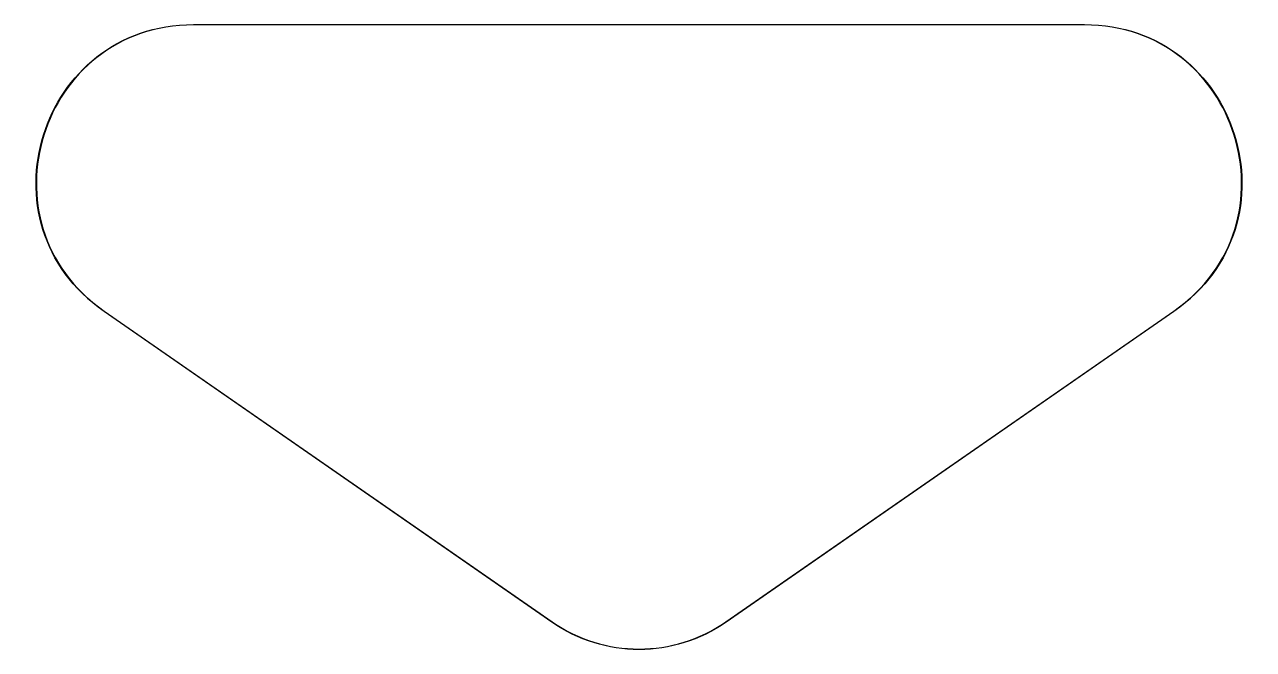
# Model space of a CAD drawing. Extents: x 31 to 168, y 206 to 275.
import ezdxf

# ---------------------------------------------------------------- set-up
doc = ezdxf.new("R2010")
doc.units = 0
doc.layers.add('Layer_1', color=7, linetype='CONTINUOUS')

msp = doc.modelspace()

# ---------------------------------------------------------------- linework, layer by layer
at = {"layer": 'Layer_1', "color": 7}
for p, q in [((49.581358, 275.057575), (148.780568, 275.057575)), ((148.780568, 275.026325), (49.581358, 275.026325)), ((89.485652, 208.557574), (39.60089, 243.147418)), ((39.618468, 243.174761), (89.50323, 208.584918)), ((108.858697, 208.584918), (158.743458, 243.174761)), ((158.761036, 243.147418), (108.876275, 208.557574)), ((99.180963, 205.557574), (99.180963, 205.557574)), ((99.180963, 205.526324), (99.180963, 205.526324))]:
    msp.add_line(p, q, dxfattribs=at)
for points in [[(32.864563, 262.770465), (34.977241, 269.525128), (40.999495, 275.057575), (49.581358, 275.057575)], [(49.581358, 275.026325), (41.013246, 275.026325), (35.002853, 269.50358), (32.89386, 262.7607)], [(148.780568, 275.057575), (157.362432, 275.057575), (163.384685, 269.525128), (165.497364, 262.770465)], [(165.468067, 262.7607), (163.359073, 269.50358), (157.348681, 275.026325), (148.780568, 275.026325)], [(39.60089, 243.147418), (32.548485, 248.037403), (30.751883, 256.015802), (32.864563, 262.770465)], [(165.497364, 262.770465), (167.610044, 256.015802), (165.813442, 248.037403), (158.761036, 243.147418)], [(32.89386, 262.7607), (30.784865, 256.017819), (32.577363, 248.056912), (39.618468, 243.174761)], [(158.743458, 243.174761), (165.784564, 248.056912), (167.577062, 256.017819), (165.468067, 262.7607)], [(99.180963, 205.526324), (95.790936, 205.526324), (92.40139, 206.535864), (89.485652, 208.557574)], [(89.50323, 208.584918), (92.413529, 206.56698), (95.797333, 205.557574), (99.180963, 205.557574)], [(99.180963, 205.557574), (102.564594, 205.557574), (105.948398, 206.56698), (108.858697, 208.584918)], [(108.876275, 208.557574), (105.960536, 206.535864), (102.570991, 205.526324), (99.180963, 205.526324)]]:
    msp.add_open_spline(points, degree=3, dxfattribs=at)

doc.saveas('drawing.dxf')
